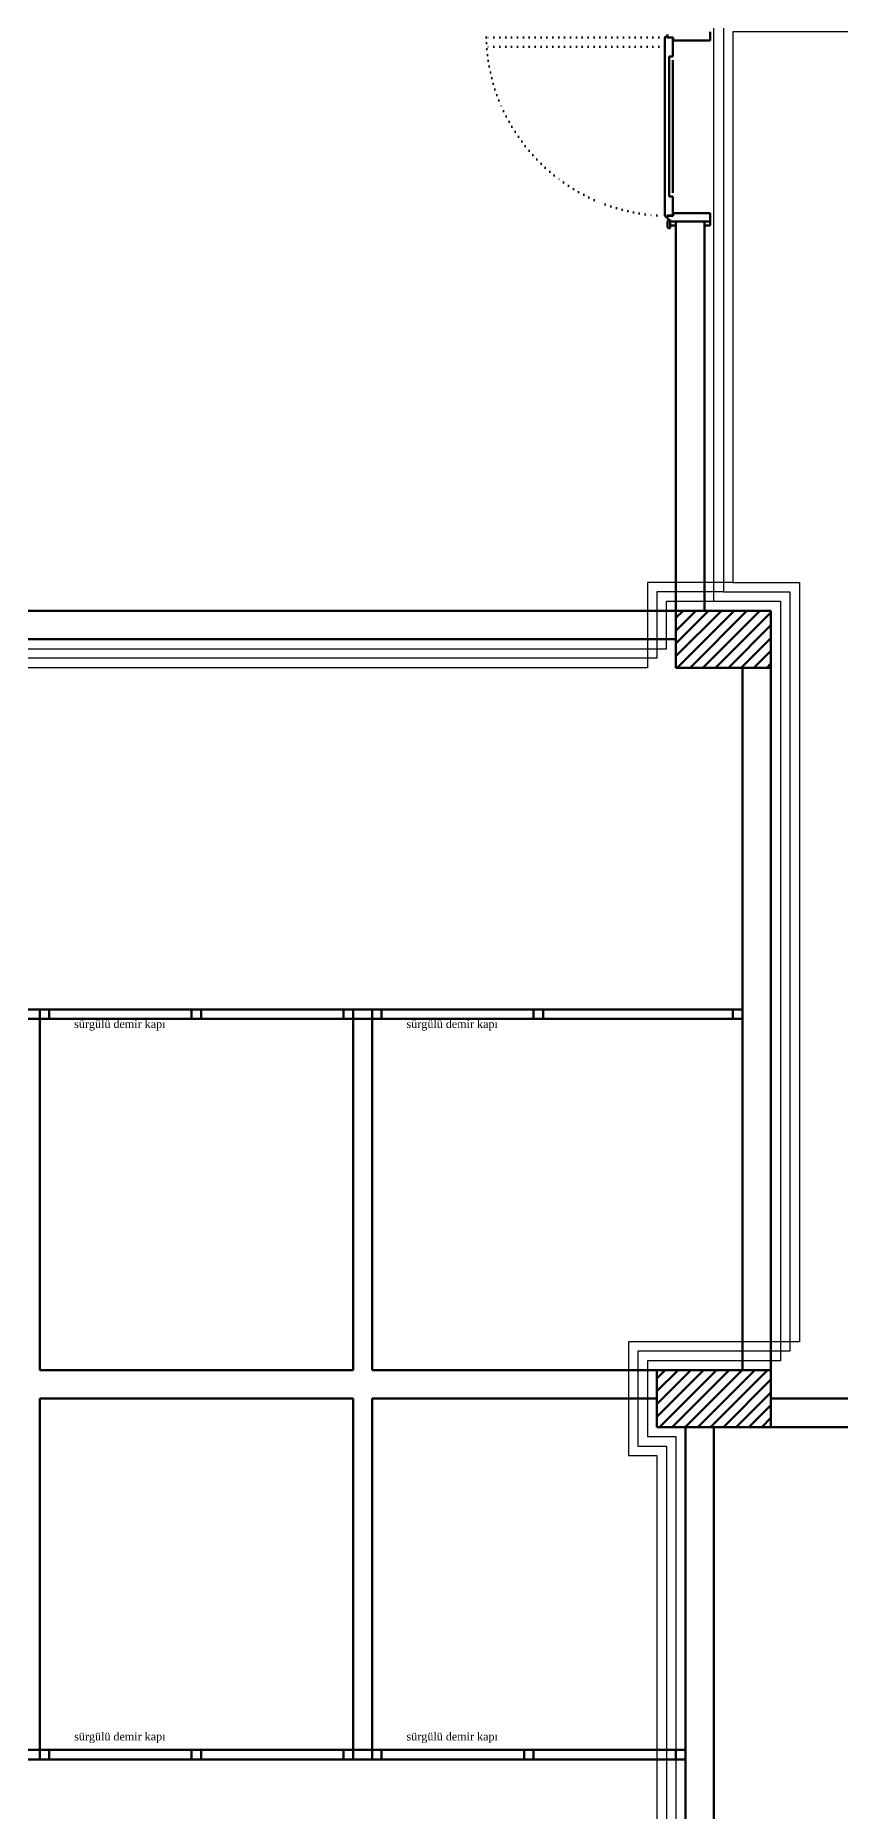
# Model space of a CAD drawing. Header units: millimetres. Extents: x 2046 to 14753, y 2361 to 29276.
# Drawn here: x 3963 to 4387, y 18168 to 19104 of the extents above; entities that cross this region are included whole.
import ezdxf

# ---------------------------------------------------------------- set-up
doc = ezdxf.new("R2010")
doc.units = ezdxf.units.MM
doc.linetypes.add('ACAD_ISO07W100', pattern=[3, 0, -3])
doc.layers.add('A.O. DUVAR', color=7, linetype='Continuous', lineweight=50)
for name, color, linetype in [('BLK-DATA', 2, 'Continuous'), ('telefon', 6, 'Continuous'), ('tv', 4, 'Continuous')]:
    doc.layers.add(name, color=color, linetype=linetype)
doc.styles.add('A.O. MALZEME', font='times.ttf', dxfattribs={"height": 10})

msp = doc.modelspace()

# ---------------------------------------------------------------- linework, layer by layer
at = {"layer": 'A.O. DUVAR'}
for p, q in [((4294.033, 19102.911), (4294.899, 19103.411)), ((4294.899, 19103.411), (4295.399, 19103.411)), ((4295.399, 19103.411), (4295.399, 19102.786)), ((4295.46, 19102.858), (4295.46, 19104.411)), ((4317.96, 19105.858), (4317.96, 19101.358)), ((4294.033, 19008.858), (4294.033, 19102.911)), ((4298.399, 19102.786), (4295.399, 19102.786)), ((4298.46, 19102.858), (4295.46, 19102.858)), ((4298.399, 19102.786), (4298.399, 19099.858)), ((4298.399, 19099.858), (4298.399, 19092.858)), ((4298.46, 19101.358), (4298.46, 19102.858)), ((4317.96, 19101.358), (4298.46, 19101.358)), ((4296.399, 19092.858), (4296.399, 19019.043)), ((4298.395, 19092.858), (4296.399, 19092.858)), ((4298.399, 19090.858), (4298.399, 19021.043)), ((4298.399, 19019.043), (4296.399, 19019.043)), ((4298.399, 19019.043), (4298.399, 19009.043)), ((4317.96, 19010.358), (4298.46, 19010.358)), ((4298.46, 19010.358), (4298.46, 19008.858)), ((4317.96, 19005.858), (4317.96, 19010.358)), ((4294.899, 19008.358), (4294.033, 19008.858)), ((4295.399, 19008.358), (4294.899, 19008.358)), ((4295.399, 19008.358), (4295.4, 19009.043)), ((4295.4, 19009.043), (4298.399, 19009.043)), ((4298.46, 19008.858), (4295.46, 19008.858)), ((4295.46, 19008.858), (4295.46, 19007.381)), ((4295.46, 19007.381), (4295.96, 19006.881)), ((4295.46, 19005.881), (4295.96, 19006.381)), ((4295.46, 19002.881), (4295.46, 19005.881)), ((4295.96, 19002.381), (4295.46, 19002.881)), ((4295.96, 19006.881), (4296.96, 19006.881)), ((4295.96, 19006.381), (4296.91, 19006.381)), ((4296.91, 19002.381), (4295.96, 19002.381)), ((4296.91, 19006.381), (4296.91, 19002.381)), ((4296.96, 19006.881), (4296.96, 19005.858)), ((4299.96, 19005.858), (4296.96, 19005.858)), ((4296.96, 19005.858), (4299.96, 19005.858)), ((4296.96, 19005.858), (4296.96, 19003.858)), ((4296.96, 19003.858), (4299.96, 19003.858)), ((4299.96, 19005.858), (4314.96, 19005.858)), ((4299.96, 19003.858), (4299.96, 19005.858)), ((4299.96, 19005.858), (4314.96, 19005.858)), ((4299.96, 18800.858), (4299.96, 19005.858)), ((4314.96, 19003.858), (4314.96, 19005.858)), ((4314.96, 19005.858), (4317.96, 19005.858)), ((4314.96, 19005.858), (4314.96, 18970.858)), ((4317.96, 19003.858), (4314.96, 19003.858)), ((4317.96, 19005.858), (4317.96, 19003.858)), ((4314.96, 18970.858), (4314.96, 18800.858)), ((4299.96, 18800.858), (3769.96, 18800.858)), ((4299.96, 18770.858), (4299.96, 18800.858)), ((4299.96, 18800.858), (4349.96, 18800.858)), ((4314.96, 18800.858), (4299.96, 18800.858)), ((4299.96, 18785.858), (4299.96, 18800.858)), ((4349.96, 18800.858), (4349.96, 18770.858)), ((3769.96, 18785.858), (4299.96, 18785.858)), ((4349.96, 18770.858), (4299.96, 18770.858)), ((4331.96, 18770.858), (4334.96, 18770.858)), ((4349.96, 18770.858), (4334.96, 18770.858)), ((4334.96, 18770.858), (4334.96, 18400.858)), ((4349.96, 18400.858), (4349.96, 18770.858)), ((4304.96, 18590.858), (3254.96, 18590.858)), ((4329.96, 18590.858), (3254.96, 18590.858)), ((3964.96, 18590.858), (3969.96, 18590.858)), ((3964.96, 18585.858), (3964.96, 18590.858)), ((3969.96, 18590.858), (3969.96, 18585.858)), ((4044.96, 18590.858), (4049.96, 18590.858)), ((4044.96, 18585.858), (4044.96, 18590.858)), ((4049.96, 18590.858), (4049.96, 18585.858)), ((4124.96, 18590.858), (4129.96, 18590.858)), ((4124.96, 18585.858), (4124.96, 18590.858)), ((4129.96, 18590.858), (4129.96, 18585.858)), ((4139.96, 18590.858), (4144.96, 18590.858)), ((4139.96, 18585.858), (4139.96, 18590.858)), ((4144.96, 18590.858), (4144.96, 18585.858)), ((4224.96, 18590.858), (4229.96, 18590.858)), ((4224.96, 18585.858), (4224.96, 18590.858)), ((4229.96, 18590.858), (4229.96, 18585.858)), ((4329.96, 18590.858), (4334.96, 18590.858)), ((4329.96, 18585.858), (4329.96, 18590.858)), ((4334.96, 18590.858), (4334.96, 18585.858)), ((4331.96, 18585.858), (3254.96, 18585.858)), ((3954.96, 18585.858), (3964.96, 18585.858)), ((3969.96, 18585.858), (3964.96, 18585.858)), ((3964.96, 18585.858), (3964.96, 18400.858)), ((4049.96, 18585.858), (4044.96, 18585.858)), ((4129.96, 18585.858), (4124.96, 18585.858)), ((4129.96, 18400.858), (4129.96, 18585.858)), ((4129.96, 18585.858), (4139.96, 18585.858)), ((4144.96, 18585.858), (4139.96, 18585.858)), ((4139.96, 18585.858), (4139.96, 18400.858)), ((4229.96, 18585.858), (4224.96, 18585.858)), ((4334.96, 18585.858), (4329.96, 18585.858)), ((3964.96, 18400.858), (4129.96, 18400.858)), ((4139.96, 18400.858), (4289.96, 18400.858)), ((4289.96, 18400.858), (4349.96, 18400.858)), ((4289.96, 18370.858), (4289.96, 18400.858)), ((4289.96, 18400.858), (4289.96, 18385.858)), ((4334.96, 18400.858), (4349.96, 18400.858)), ((4349.96, 18400.858), (4349.96, 18370.858)), ((4129.96, 18385.858), (3964.96, 18385.858)), ((3964.96, 18385.858), (3964.96, 18200.858)), ((4129.96, 18200.858), (4129.96, 18385.858)), ((4289.96, 18385.858), (4139.96, 18385.858)), ((4139.96, 18385.858), (4139.96, 18200.858)), ((4349.96, 18370.858), (4349.96, 18385.858)), ((4349.96, 18385.858), (4499.96, 18385.858)), ((4349.96, 18370.858), (4289.96, 18370.858)), ((4304.96, 18010.858), (4304.96, 18370.858)), ((4304.96, 18370.858), (4319.96, 18370.858)), ((4319.96, 18370.858), (4319.96, 17625.858)), ((4754.96, 18370.858), (4349.96, 18370.858)), ((4304.96, 18200.858), (3254.96, 18200.858)), ((3964.96, 18200.858), (3954.96, 18200.858)), ((3964.96, 18200.858), (3969.96, 18200.858)), ((3964.96, 18195.858), (3964.96, 18200.858)), ((3969.96, 18200.858), (3969.96, 18195.858)), ((4044.96, 18200.858), (4049.96, 18200.858)), ((4044.96, 18195.858), (4044.96, 18200.858)), ((4049.96, 18200.858), (4049.96, 18195.858)), ((4124.96, 18200.858), (4129.96, 18200.858)), ((4124.96, 18195.858), (4124.96, 18200.858)), ((4129.96, 18200.858), (4129.96, 18195.858)), ((4139.96, 18200.858), (4129.96, 18200.858)), ((4139.96, 18200.858), (4144.96, 18200.858)), ((4139.96, 18195.858), (4139.96, 18200.858)), ((4144.96, 18200.858), (4144.96, 18195.858)), ((4219.96, 18200.858), (4224.96, 18200.858)), ((4219.96, 18195.858), (4219.96, 18200.858)), ((4224.96, 18200.858), (4224.96, 18195.858)), ((4299.96, 18200.858), (4304.96, 18200.858)), ((4299.96, 18195.858), (4299.96, 18200.858)), ((4304.96, 18200.858), (4304.96, 18195.858)), ((4304.96, 18195.858), (3254.96, 18195.858)), ((4304.96, 18195.858), (3254.96, 18195.858)), ((3969.96, 18195.858), (3964.96, 18195.858)), ((4049.96, 18195.858), (4044.96, 18195.858)), ((4129.96, 18195.858), (4124.96, 18195.858)), ((4144.96, 18195.858), (4139.96, 18195.858)), ((4224.96, 18195.858), (4219.96, 18195.858)), ((4304.96, 18195.858), (4299.96, 18195.858))]:
    msp.add_line(p, q, dxfattribs=at)
at = {"layer": 'A.O. DUVAR', "linetype": 'ACAD_ISO07W100'}
for p, q in [((4294.033, 19102.911), (4200.033, 19102.911)), ((4294.033, 19097.911), (4200.033, 19097.911))]:
    msp.add_line(p, q, dxfattribs=at)
at = {"layer": 'A.O. DUVAR', "linetype": 'Continuous', "ltscale": 10}
for p, q in [((4299.96, 18797.132), (4303.687, 18800.858)), ((4299.96, 18790.397), (4310.422, 18800.858)), ((4299.96, 18783.662), (4317.157, 18800.858)), ((4299.96, 18776.927), (4323.892, 18800.858)), ((4300.627, 18770.858), (4330.627, 18800.858)), ((4303.917, 18797.721), (4303.917, 18797.721)), ((4307.363, 18770.858), (4337.363, 18800.858)), ((4310.652, 18797.721), (4310.652, 18797.721)), ((4314.098, 18770.858), (4344.098, 18800.858)), ((4317.387, 18797.721), (4317.387, 18797.721)), ((4320.833, 18770.858), (4349.96, 18799.986)), ((4324.123, 18797.721), (4324.123, 18797.721)), ((4330.858, 18797.721), (4330.858, 18797.721)), ((4337.593, 18797.721), (4337.593, 18797.721)), ((4344.328, 18797.721), (4344.328, 18797.721)), ((4300.549, 18794.354), (4300.549, 18794.354)), ((4300.549, 18787.618), (4300.549, 18787.618)), ((4303.917, 18790.986), (4303.917, 18790.986)), ((4307.285, 18794.354), (4307.285, 18794.354)), ((4307.285, 18787.618), (4307.285, 18787.618)), ((4310.652, 18790.986), (4310.652, 18790.986)), ((4314.02, 18794.354), (4314.02, 18794.354)), ((4314.02, 18787.618), (4314.02, 18787.618)), ((4317.387, 18790.986), (4317.387, 18790.986)), ((4320.755, 18794.354), (4320.755, 18794.354)), ((4320.755, 18787.618), (4320.755, 18787.618)), ((4324.123, 18790.986), (4324.123, 18790.986)), ((4327.49, 18794.354), (4327.49, 18794.354)), ((4327.49, 18787.618), (4327.49, 18787.618)), ((4327.568, 18770.858), (4349.96, 18793.251)), ((4330.858, 18790.986), (4330.858, 18790.986)), ((4334.225, 18794.354), (4334.225, 18794.354)), ((4334.225, 18787.618), (4334.225, 18787.618)), ((4334.303, 18770.858), (4349.96, 18786.515)), ((4337.593, 18790.986), (4337.593, 18790.986)), ((4340.96, 18794.354), (4340.96, 18794.354)), ((4340.96, 18787.618), (4340.96, 18787.618)), ((4344.328, 18790.986), (4344.328, 18790.986)), ((4347.696, 18794.354), (4347.696, 18794.354)), ((4347.696, 18787.618), (4347.696, 18787.618)), ((4300.549, 18780.883), (4300.549, 18780.883)), ((4303.917, 18784.251), (4303.917, 18784.251)), ((4303.917, 18777.516), (4303.917, 18777.516)), ((4307.285, 18780.883), (4307.285, 18780.883)), ((4310.652, 18784.251), (4310.652, 18784.251)), ((4310.652, 18777.516), (4310.652, 18777.516)), ((4314.02, 18780.883), (4314.02, 18780.883)), ((4317.387, 18784.251), (4317.387, 18784.251)), ((4317.387, 18777.516), (4317.387, 18777.516)), ((4320.755, 18780.883), (4320.755, 18780.883)), ((4324.123, 18784.251), (4324.123, 18784.251)), ((4324.123, 18777.516), (4324.123, 18777.516)), ((4327.49, 18780.883), (4327.49, 18780.883)), ((4330.858, 18784.251), (4330.858, 18784.251)), ((4330.858, 18777.516), (4330.858, 18777.516)), ((4334.225, 18780.883), (4334.225, 18780.883)), ((4337.593, 18784.251), (4337.593, 18784.251)), ((4337.593, 18777.516), (4337.593, 18777.516)), ((4340.96, 18780.883), (4340.96, 18780.883)), ((4341.038, 18770.858), (4349.96, 18779.78)), ((4344.328, 18784.251), (4344.328, 18784.251)), ((4344.328, 18777.516), (4344.328, 18777.516)), ((4347.696, 18780.883), (4347.696, 18780.883)), ((4300.549, 18774.148), (4300.549, 18774.148)), ((4307.285, 18774.148), (4307.285, 18774.148)), ((4314.02, 18774.148), (4314.02, 18774.148)), ((4320.755, 18774.148), (4320.755, 18774.148)), ((4327.49, 18774.148), (4327.49, 18774.148)), ((4334.225, 18774.148), (4334.225, 18774.148)), ((4340.96, 18774.148), (4340.96, 18774.148)), ((4347.696, 18774.148), (4347.696, 18774.148)), ((4347.774, 18770.858), (4349.96, 18773.045)), ((4289.96, 18396.491), (4294.328, 18400.858)), ((4289.96, 18389.756), (4301.063, 18400.858)), ((4289.96, 18383.021), (4307.798, 18400.858)), ((4289.96, 18376.286), (4314.533, 18400.858)), ((4290.447, 18400.345), (4290.447, 18400.345)), ((4290.447, 18393.61), (4290.447, 18393.61)), ((4291.268, 18370.858), (4321.268, 18400.858)), ((4293.814, 18396.977), (4293.814, 18396.977)), ((4297.182, 18400.345), (4297.182, 18400.345)), ((4297.182, 18393.61), (4297.182, 18393.61)), ((4298.004, 18370.858), (4328.004, 18400.858)), ((4300.549, 18396.977), (4300.549, 18396.977)), ((4303.917, 18400.345), (4303.917, 18400.345)), ((4303.917, 18393.61), (4303.917, 18393.61)), ((4304.739, 18370.858), (4334.739, 18400.858)), ((4307.285, 18396.977), (4307.285, 18396.977)), ((4310.652, 18400.345), (4310.652, 18400.345)), ((4310.652, 18393.61), (4310.652, 18393.61)), ((4311.474, 18370.858), (4341.474, 18400.858)), ((4314.02, 18396.977), (4314.02, 18396.977)), ((4317.387, 18400.345), (4317.387, 18400.345)), ((4317.387, 18393.61), (4317.387, 18393.61)), ((4318.209, 18370.858), (4348.209, 18400.858)), ((4320.755, 18396.977), (4320.755, 18396.977)), ((4324.123, 18400.345), (4324.123, 18400.345)), ((4324.123, 18393.61), (4324.123, 18393.61)), ((4324.944, 18370.858), (4349.96, 18395.874)), ((4327.49, 18396.977), (4327.49, 18396.977)), ((4330.858, 18400.345), (4330.858, 18400.345)), ((4330.858, 18393.61), (4330.858, 18393.61)), ((4334.225, 18396.977), (4334.225, 18396.977)), ((4337.593, 18400.345), (4337.593, 18400.345)), ((4337.593, 18393.61), (4337.593, 18393.61)), ((4340.96, 18396.977), (4340.96, 18396.977)), ((4344.328, 18400.345), (4344.328, 18400.345)), ((4344.328, 18393.61), (4344.328, 18393.61)), ((4347.696, 18396.977), (4347.696, 18396.977)), ((4290.447, 18386.874), (4290.447, 18386.874)), ((4293.814, 18390.242), (4293.814, 18390.242)), ((4293.814, 18383.507), (4293.814, 18383.507)), ((4297.182, 18386.874), (4297.182, 18386.874)), ((4300.549, 18390.242), (4300.549, 18390.242)), ((4300.549, 18383.507), (4300.549, 18383.507)), ((4303.917, 18386.874), (4303.917, 18386.874)), ((4307.285, 18390.242), (4307.285, 18390.242)), ((4307.285, 18383.507), (4307.285, 18383.507)), ((4310.652, 18386.874), (4310.652, 18386.874)), ((4314.02, 18390.242), (4314.02, 18390.242)), ((4314.02, 18383.507), (4314.02, 18383.507)), ((4317.387, 18386.874), (4317.387, 18386.874)), ((4320.755, 18390.242), (4320.755, 18390.242)), ((4320.755, 18383.507), (4320.755, 18383.507)), ((4324.123, 18386.874), (4324.123, 18386.874)), ((4327.49, 18390.242), (4327.49, 18390.242)), ((4327.49, 18383.507), (4327.49, 18383.507)), ((4330.858, 18386.874), (4330.858, 18386.874)), ((4331.68, 18370.858), (4349.96, 18389.139)), ((4334.225, 18390.242), (4334.225, 18390.242)), ((4334.225, 18383.507), (4334.225, 18383.507)), ((4337.593, 18386.874), (4337.593, 18386.874)), ((4340.96, 18390.242), (4340.96, 18390.242)), ((4340.96, 18383.507), (4340.96, 18383.507)), ((4344.328, 18386.874), (4344.328, 18386.874)), ((4347.696, 18390.242), (4347.696, 18390.242)), ((4347.696, 18383.507), (4347.696, 18383.507)), ((4290.447, 18380.139), (4290.447, 18380.139)), ((4293.814, 18376.772), (4293.814, 18376.772)), ((4297.182, 18380.139), (4297.182, 18380.139)), ((4300.549, 18376.772), (4300.549, 18376.772)), ((4303.917, 18380.139), (4303.917, 18380.139)), ((4307.285, 18376.772), (4307.285, 18376.772)), ((4310.652, 18380.139), (4310.652, 18380.139)), ((4314.02, 18376.772), (4314.02, 18376.772)), ((4317.387, 18380.139), (4317.387, 18380.139)), ((4320.755, 18376.772), (4320.755, 18376.772)), ((4324.123, 18380.139), (4324.123, 18380.139)), ((4327.49, 18376.772), (4327.49, 18376.772)), ((4330.858, 18380.139), (4330.858, 18380.139)), ((4334.225, 18376.772), (4334.225, 18376.772)), ((4337.593, 18380.139), (4337.593, 18380.139)), ((4338.415, 18370.858), (4349.96, 18382.404)), ((4340.96, 18376.772), (4340.96, 18376.772)), ((4344.328, 18380.139), (4344.328, 18380.139)), ((4345.15, 18370.858), (4349.96, 18375.669)), ((4347.696, 18376.772), (4347.696, 18376.772)), ((4290.447, 18373.404), (4290.447, 18373.404)), ((4297.182, 18373.404), (4297.182, 18373.404)), ((4303.917, 18373.404), (4303.917, 18373.404)), ((4310.652, 18373.404), (4310.652, 18373.404)), ((4317.387, 18373.404), (4317.387, 18373.404)), ((4324.123, 18373.404), (4324.123, 18373.404)), ((4330.858, 18373.404), (4330.858, 18373.404)), ((4337.593, 18373.404), (4337.593, 18373.404)), ((4344.328, 18373.404), (4344.328, 18373.404))]:
    msp.add_line(p, q, dxfattribs=at)
at = {"layer": 'A.O. DUVAR', "linetype": 'ACAD_ISO07W100'}
msp.add_arc((4296.265, 19105.141), 96.258, 181.327957, 268.639954, dxfattribs=at)
at = {"layer": 'A.O. DUVAR'}
msp.add_point((4314.96, 19005.858), dxfattribs=at)
at = {"layer": 'BLK-DATA'}
for points in [[(4532.472, 19393.584), (4526.472, 19393.584), (4526.472, 19110.86), (4526.472, 19105.86), (4329.96, 19105.86), (4329.96, 18815.86), (4284.96, 18815.86), (4284.96, 18770.86), (3784.96, 18770.86), (3784.96, 18755.86), (3724.96, 18755.86), (3724.96, 18770.86), (3381.829, 18770.86)], [(4329.96, 18815.86), (4364.96, 18815.86), (4364.96, 18415.86), (4274.96, 18415.86), (4274.96, 18355.86), (4289.96, 18355.86), (4289.96, 18025.86), (3424.532, 18025.86)]]:
    msp.add_lwpolyline(points, dxfattribs=at)
at = {"layer": 'telefon'}
for points in [[(4520.472, 19393.584), (4520.472, 19393.584), (4520.472, 19115.86), (4520.472, 19110.86), (4324.96, 19110.86), (4324.96, 18810.86), (4294.96, 18810.86), (4289.96, 18810.86), (4289.96, 18775.86), (3779.96, 18775.86), (3779.96, 18760.86), (3729.96, 18760.86), (3729.96, 18775.86), (3363.478, 18775.86), (3363.478, 18763.969)], [(4324.96, 18810.86), (4359.96, 18810.86), (4359.96, 18410.86), (4279.96, 18410.86), (4279.96, 18360.86), (4294.96, 18360.86), (4294.96, 18020.86), (3405.817, 18020.86), (3405.817, 18035.204)]]:
    msp.add_lwpolyline(points, dxfattribs=at)
at = {"layer": 'tv'}
for points in [[(3344.626, 18763.969), (3344.626, 18780.86), (3734.96, 18780.86), (3734.96, 18765.86), (3774.96, 18765.86), (3774.96, 18780.86), (4294.96, 18780.86), (4294.96, 18805.86), (4319.96, 18805.86), (4319.96, 19115.86), (4514.472, 19115.86), (4514.472, 19120.86), (4514.472, 19393.584)], [(4319.96, 18805.86), (4349.96, 18805.86), (4354.96, 18805.86), (4354.96, 18405.86), (4284.96, 18405.86), (4284.96, 18365.86), (4299.96, 18365.86), (4299.96, 17630.86), (4284.96, 17630.86), (4284.96, 17595.86), (3774.96, 17595.86), (3774.96, 17630.86), (3734.96, 17630.86), (3734.96, 17595.86), (3502.46, 17595.86), (3496.029, 17595.86), (3496.029, 17613.973)]]:
    msp.add_lwpolyline(points, dxfattribs=at)

# ---------------------------------------------------------------- texts
at = {"layer": 'A.O. DUVAR', "style": 'A.O. MALZEME'}
for p in [(3983.096, 18581.125, 2.634), (4158.096, 18581.125, 2.634), (3983.096, 18205.822, 2.634), (4158.096, 18205.822, 2.634)]:
    msp.add_text('sürgülü demir kapı', height=4.21426, dxfattribs=at).set_placement(p)

doc.saveas('drawing.dxf')
